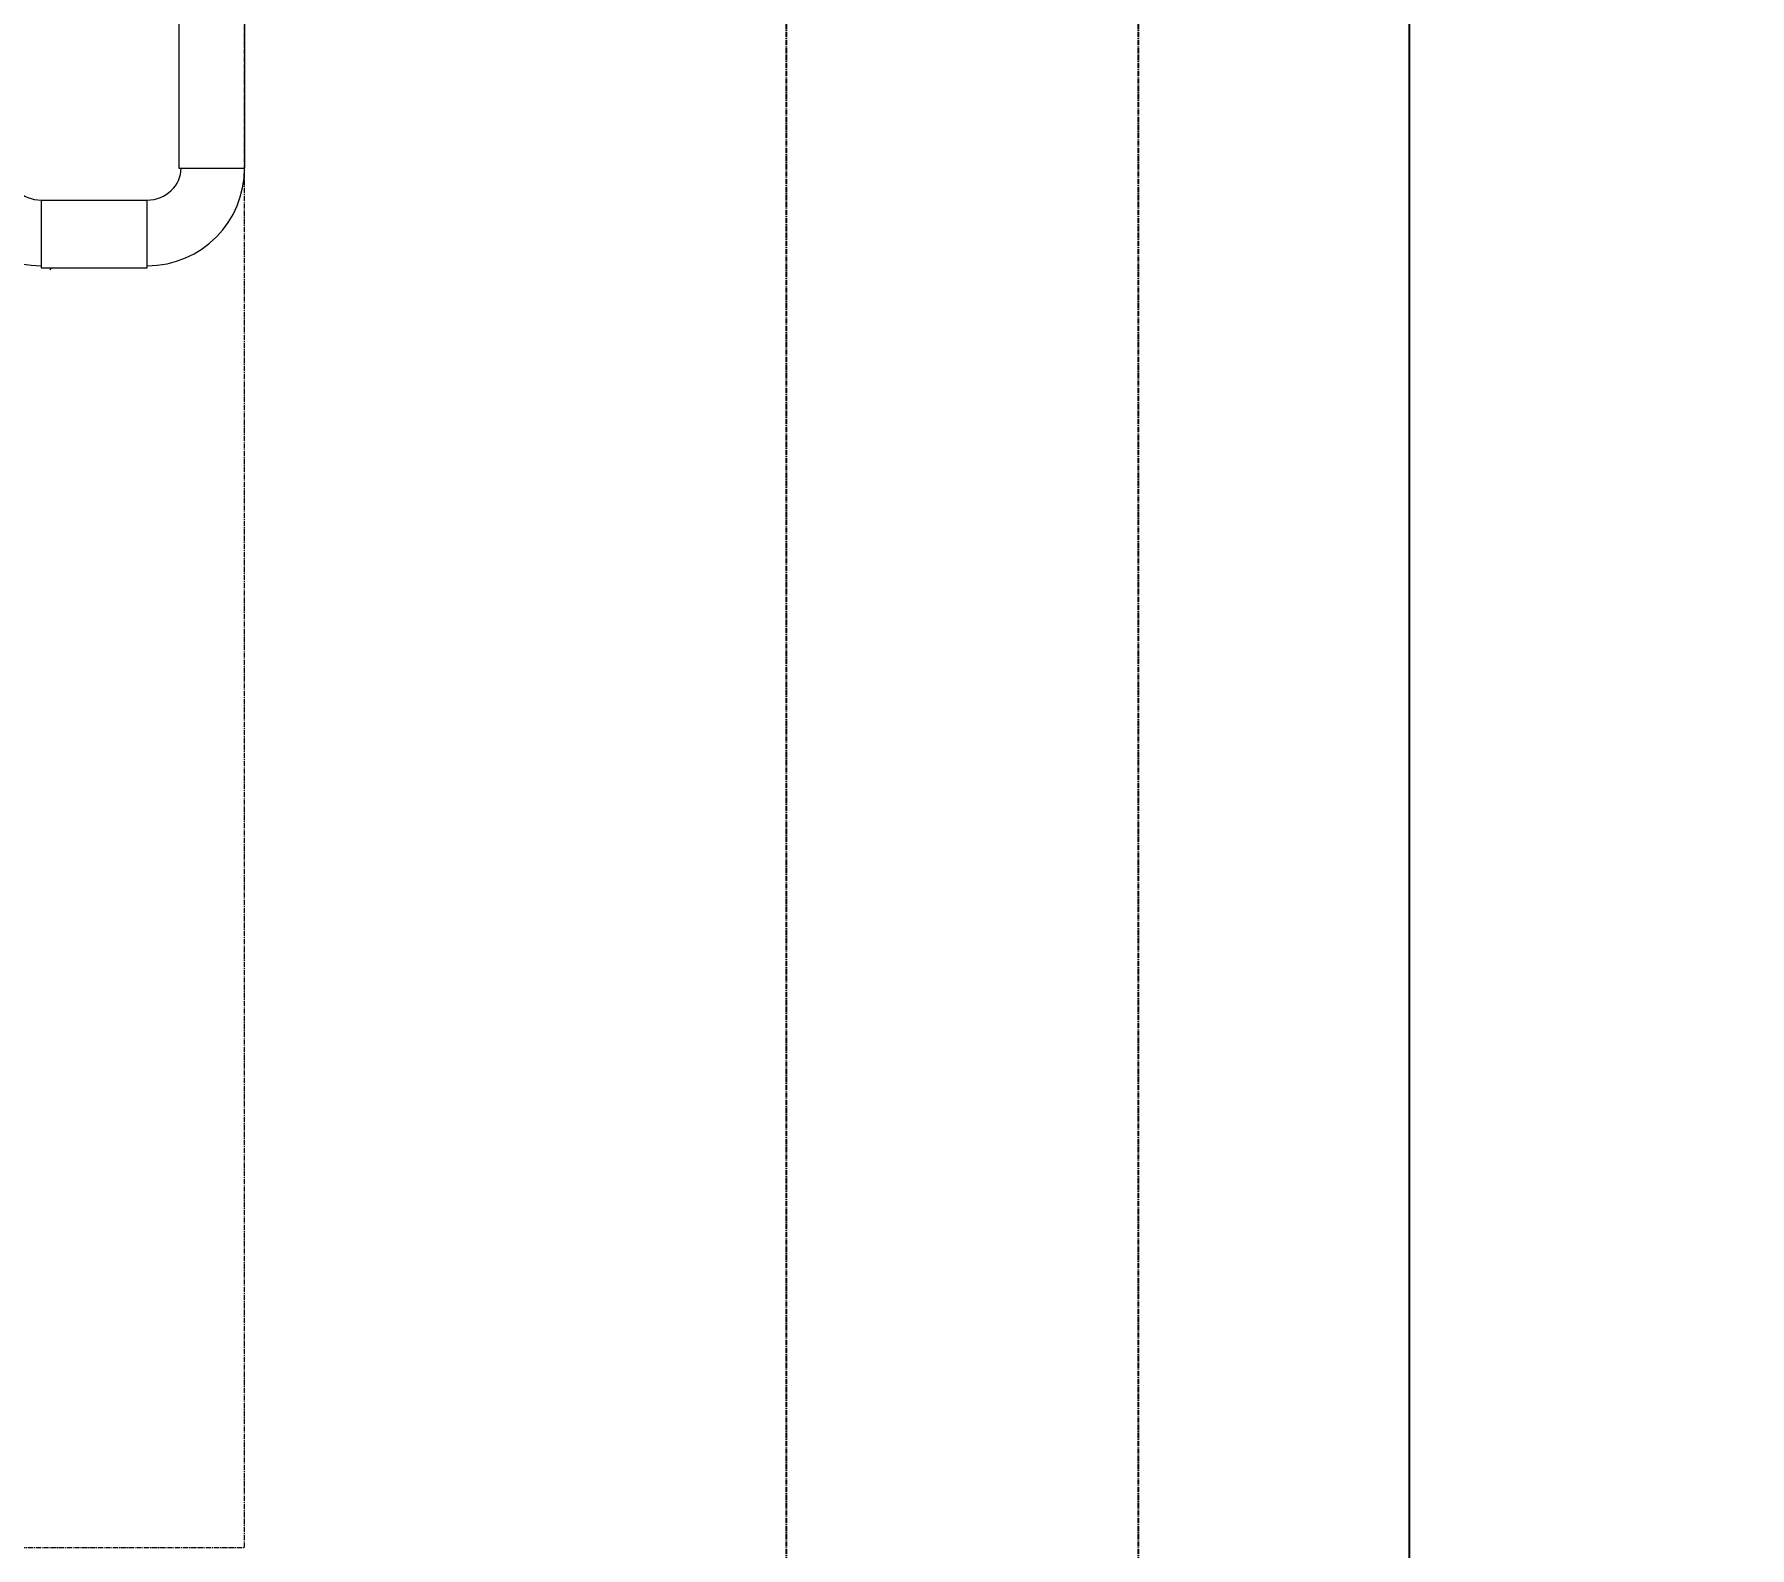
# Model space of a CAD drawing. Header units: millimetres. Extents: x -9013 to 516, y -36629 to 6082.
# Drawn here: x -3436.3 to -3119.7, y -30635.3 to -30355.9 of the extents above; entities that cross this region are included whole.
import ezdxf

# ---------------------------------------------------------------- set-up
doc = ezdxf.new("R2010")
doc.units = ezdxf.units.MM
doc.header["$LTSCALE"] = 0.05
doc.linetypes.add('CENTER', pattern=[50.8, 31.75, -6.35, 6.35, -6.35])
doc.linetypes.add('CENTER2', pattern=[28.575, 19.05, -3.175, 3.175, -3.175])
doc.layers.get('0').update_dxf_attribs({"lineweight": 18})
doc.layers.get('Defpoints').update_dxf_attribs({"color": 140, "lineweight": 18})
for name, color, linetype in [('1', 7, 'Continuous'), ('2CONC', 4, 'Continuous'), ('HWAT___5CS', 3, 'CENTER2')]:
    doc.layers.add(name, color=color, linetype=linetype)
doc.layers.add('G-Anno-Std-Cntr', color=1, linetype='CENTER2', lineweight=18)
doc.styles.add('trebuchet_MS', font='trebuc.ttf')
doc.dimstyles.new('MGP', dxfattribs={"dimtxt": 2.5, "dimasz": 2.5, "dimexe": 1.25, "dimexo": 0.625, "dimtad": 1, "dimdec": 0, "dimtxsty": 'trebuchet_MS', "dimcen": 2.5, "dimclrt": 7, "dimadec": 0, "dimazin": 0, "dimtfac": 1, "dimtdec": 0, "dimtmove": 0, "dimatfit": 3, "dimfxl": 1.148294, "dimfxlon": 1, "dimarcsym": 2})

# ---------------------------------------------------------------- blocks, each defined once
blk = doc.blocks.new('*D679')
at = {"color": 0, "lineweight": -2, "transparency": 16777216}
for p, q in [((-3094.58, -30635.31), (-2966.75, -30635.31)), ((-2979.75, -30710.31), (-2979.75, -30660.31)), ((-3094.58, -30735.31), (-2966.75, -30735.31))]:
    blk.add_line(p, q, dxfattribs=at)
at = {"color": 0, "transparency": 16777216}
for points in [[(-2983.92, -30660.31), (-2975.58, -30660.31), (-2979.75, -30635.31)], [(-2983.92, -30710.31), (-2975.58, -30710.31), (-2979.75, -30735.31)]]:
    blk.add_solid(points, dxfattribs=at)
at = {"layer": 'Defpoints', "color": 0, "transparency": 16777216}
for p in [(-3420.63, -30635.31), (-2979.75, -30635.31), (-3420.63, -30735.31)]:
    blk.add_point(p, dxfattribs=at)
at = {"color": 7, "transparency": 16777216, "insert": (-2998.47, -30685.31), "char_height": 25, "attachment_point": 5, "rotation": 90, "style": 'trebuchet_MS'}
blk.add_mtext('100', dxfattribs=at)
blk = doc.blocks.new('*D680')
at = {"color": 0, "lineweight": -2, "transparency": 16777216}
for p, q in [((-3094.58, -30185.31), (-2966.75, -30185.31)), ((-2979.75, -30610.31), (-2979.75, -30210.31)), ((-3094.58, -30635.31), (-2966.75, -30635.31))]:
    blk.add_line(p, q, dxfattribs=at)
at = {"color": 0, "transparency": 16777216}
for points in [[(-2983.92, -30210.31), (-2975.58, -30210.31), (-2979.75, -30185.31)], [(-2983.92, -30610.31), (-2975.58, -30610.31), (-2979.75, -30635.31)]]:
    blk.add_solid(points, dxfattribs=at)
at = {"layer": 'Defpoints', "color": 0, "transparency": 16777216}
for p in [(-3420.63, -30185.31), (-2979.75, -30185.31), (-3420.63, -30635.31)]:
    blk.add_point(p, dxfattribs=at)
at = {"color": 7, "transparency": 16777216, "insert": (-2998.47, -30410.31), "char_height": 25, "attachment_point": 5, "rotation": 90, "style": 'trebuchet_MS'}
blk.add_mtext('450', dxfattribs=at)
blk = doc.blocks.new('*D684')
at = {"color": 0, "lineweight": -2, "transparency": 16777216}
for p, q in [((-2930.9, -30085.31), (-2803.07, -30085.31)), ((-2816.07, -30110.31), (-2816.07, -32410.31)), ((-2930.9, -32435.31), (-2803.07, -32435.31))]:
    blk.add_line(p, q, dxfattribs=at)
at = {"color": 0, "transparency": 16777216}
for points in [[(-2820.24, -30110.31), (-2811.9, -30110.31), (-2816.07, -30085.31)], [(-2820.24, -32410.31), (-2811.9, -32410.31), (-2816.07, -32435.31)]]:
    blk.add_solid(points, dxfattribs=at)
at = {"layer": 'Defpoints', "color": 0, "transparency": 16777216}
for p in [(-3182.48, -30085.31), (-3182.48, -32435.31), (-2816.07, -32435.31)]:
    blk.add_point(p, dxfattribs=at)
at = {"color": 7, "transparency": 16777216, "insert": (-2834.79, -31260.31), "char_height": 25, "attachment_point": 5, "rotation": 90, "style": 'trebuchet_MS'}
blk.add_mtext('2350', dxfattribs=at)
blk = doc.blocks.new('gas meter 1')
at = {"layer": '1', "color": 42, "lineweight": 9}
for points in [[(-6242.32, 3115), (-6242.32, 3001.6)], [(-6230.2, 3115), (-6230.2, 3001.6)], [(-6267.74, 2995.74), (-6248.19, 2995.74)], [(-6267.74, 2983.22), (-6248.19, 2983.22)]]:
    blk.add_lwpolyline(points, dxfattribs=at)
at = {"layer": '1', "color": 0, "lineweight": 5}
for points in [[(-6242.32, 3001.6), (-6230.2, 3001.6)], [(-6267.74, 2995.74), (-6267.74, 2983.22)], [(-6248.19, 2983.22), (-6248.19, 2995.74)], [(-6266.17, 2982.83), (-6265.78, 2983.22)]]:
    blk.add_lwpolyline(points, dxfattribs=at)
at = {"layer": '1', "color": 42, "lineweight": 9}
for points in [[(-6285.72, 3001.6), (-6285.72, 2991.83), (-6277.9, 2983.62), (-6267.74, 2983.62)], [(-6273.99, 3001.6), (-6273.99, 2998.47), (-6271.25, 2995.74), (-6267.74, 2995.74)], [(-6248.19, 2995.74), (-6244.67, 2995.74), (-6241.93, 2998.47), (-6241.93, 3001.6)], [(-6248.19, 2983.62), (-6238.02, 2983.62), (-6230.2, 2991.83), (-6230.2, 3001.6)]]:
    blk.add_open_spline(points, degree=3, dxfattribs=at)
at = {"layer": 'G-Anno-Std-Cntr'}
blk.add_lwpolyline([(-6480.2, 2746.98), (-6230.2, 2746.98), (-6230.2, 3196.98), (-6480.2, 3196.98)], close=True, dxfattribs=at)

msp = doc.modelspace()

# ---------------------------------------------------------------- linework, layer by layer
at = {"layer": '2CONC', "lineweight": -3}
msp.add_line((-3182.48, -32435.31), (-3182.48, -30085.31), dxfattribs=at)
at = {"layer": 'HWAT___5CS', "color": 2}
for p, q in [((-3297.48, -32435.31), (-3297.48, -30085.31)), ((-3232.48, -32435.31), (-3232.48, -30085.31))]:
    msp.add_line(p, q, dxfattribs=at)

# ---------------------------------------------------------------- block references
at = {"layer": 'G-Anno-Std-Cntr', "color": 7, "linetype": 'CENTER'}
msp.add_blockref('gas meter 1', (2832.72, -33382.28), dxfattribs=at)

# ---------------------------------------------------------------- dimensions: what is measured, and where the dimension line sits
for base, p1, p2, picture, middle in [((-2816.07, -32435.31), (-3182.48, -30085.31), (-3182.48, -32435.31), '*D684', (-2834.79, -31260.31)), ((-2979.75, -30185.31), (-3420.63, -30635.31), (-3420.63, -30185.31), '*D680', (-2998.47, -30410.31)), ((-2979.75, -30635.31), (-3420.63, -30735.31), (-3420.63, -30635.31), '*D679', (-2998.47, -30685.31))]:
    dim = msp.add_linear_dim(base=base, p1=p1, p2=p2, angle=90, dimstyle='MGP', override={"dimscale": 100, "dimtxt": 0.25, "dimasz": 0.25, "dimexe": 0.13, "dimexo": 0.06, "dimgap": 0.06, "dimarcsym": 1})
    dim.commit()
    dim.dimension.update_dxf_attribs({"geometry": picture, "text_midpoint": middle})

doc.saveas('drawing.dxf')
